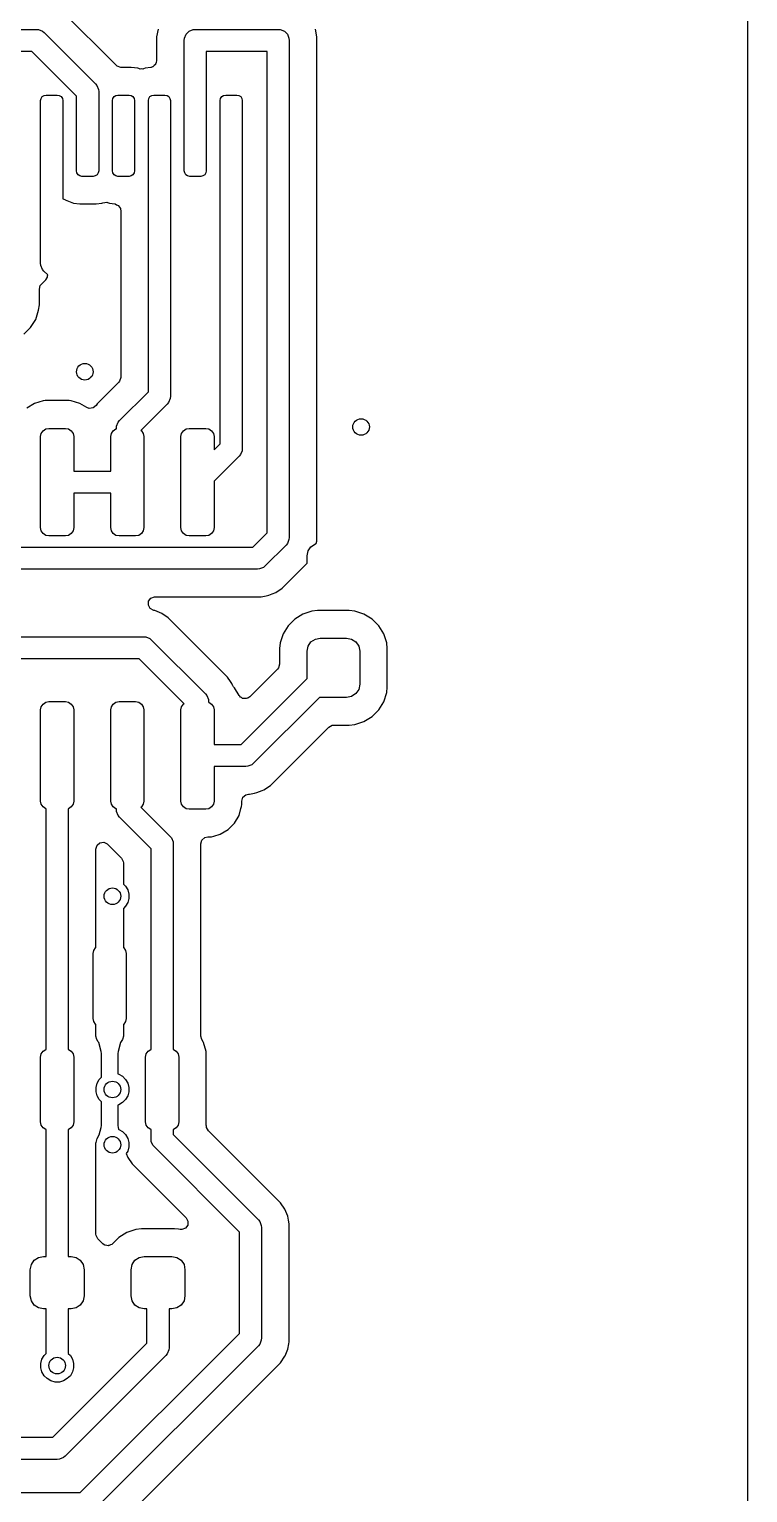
# Model space of a CAD drawing. Extents: x 4.07 to 6.96, y -6.23 to -1.21.
# Drawn here: x 5.728 to 6.24, y -3.299 to -2.256 of the extents above; entities that cross this region are included whole.
import ezdxf

# ---------------------------------------------------------------- set-up
doc = ezdxf.new("R2010")
doc.units = 0
doc.header["$MEASUREMENT"] = 0
doc.layers.add('BLACK', color=7, linetype='CONTINUOUS')

msp = doc.modelspace()

# ---------------------------------------------------------------- linework, layer by layer
at = {"layer": 'BLACK', "linetype": 'CONTINUOUS'}
for p, q in [((6.2401, -1.9505), (6.2401, -3.4857)), ((5.79, -2.2815), (5.7508, -2.2424)), ((5.5709, -2.2559), (5.7332, -2.2559)), ((5.7332, -2.2559), (5.7348, -2.2561)), ((5.7348, -2.2561), (5.7376, -2.2572)), ((5.7376, -2.2572), (5.7388, -2.2582)), ((5.7388, -2.2582), (5.7753, -2.2947)), ((5.8199, -2.2557), (5.8189, -2.2611)), ((5.8189, -2.2611), (5.8189, -2.2782)), ((5.8386, -2.2638), (5.8387, -2.2622)), ((5.8386, -2.3066), (5.8386, -2.2638)), ((5.8387, -2.2622), (5.8399, -2.2594)), ((5.8399, -2.2594), (5.8421, -2.2572)), ((5.8421, -2.2572), (5.8449, -2.2561)), ((5.8449, -2.2561), (5.8465, -2.2559)), ((5.8465, -2.2559), (5.9055, -2.2559)), ((5.9055, -2.2559), (5.907, -2.2561)), ((5.907, -2.2561), (5.9099, -2.2572)), ((5.9099, -2.2572), (5.9121, -2.2594)), ((5.9121, -2.2594), (5.9132, -2.2622)), ((5.9132, -2.2622), (5.9134, -2.2638)), ((5.9134, -2.2638), (5.9134, -2.6181)), ((5.9331, -2.2611), (5.932, -2.2557)), ((5.9331, -2.6208), (5.9331, -2.2611)), ((5.9331, -2.2611), (5.9331, -2.2611)), ((5.73, -2.2717), (5.5741, -2.2717)), ((5.7618, -2.3035), (5.73, -2.2717)), ((5.8976, -2.2717), (5.8543, -2.2717)), ((5.8543, -2.2717), (5.8543, -2.3066)), ((5.8976, -2.6148), (5.8976, -2.2717)), ((5.7908, -2.2822), (5.79, -2.2815)), ((5.7934, -2.283), (5.7908, -2.2822)), ((5.8008, -2.283), (5.7934, -2.283)), ((5.8054, -2.2836), (5.8008, -2.283)), ((5.8008, -2.283), (5.8008, -2.283)), ((5.8008, -2.283), (5.8008, -2.283)), ((5.8008, -2.283), (5.8008, -2.283)), ((5.8062, -2.2839), (5.8054, -2.2836)), ((5.8054, -2.2836), (5.8054, -2.2836)), ((5.8063, -2.2839), (5.8062, -2.2839)), ((5.8072, -2.2842), (5.8063, -2.2839)), ((5.8063, -2.2839), (5.8063, -2.2839)), ((5.8063, -2.2839), (5.8063, -2.2839)), ((5.8081, -2.2841), (5.8072, -2.2842)), ((5.809, -2.2842), (5.8081, -2.2841)), ((5.8095, -2.2841), (5.809, -2.2842)), ((5.8108, -2.2836), (5.8095, -2.2841)), ((5.8148, -2.283), (5.8108, -2.2836)), ((5.8149, -2.283), (5.8148, -2.283)), ((5.816, -2.2827), (5.8149, -2.283)), ((5.8161, -2.2826), (5.816, -2.2827)), ((5.8163, -2.2825), (5.8161, -2.2826)), ((5.8172, -2.2817), (5.8163, -2.2825)), ((5.8181, -2.2809), (5.8172, -2.2817)), ((5.8182, -2.2806), (5.8181, -2.2807)), ((5.8181, -2.2807), (5.8181, -2.2809)), ((5.8185, -2.2794), (5.8182, -2.2806)), ((5.8189, -2.2782), (5.8185, -2.2794)), ((5.7753, -2.2947), (5.7762, -2.2959)), ((5.7362, -2.3066), (5.7365, -2.3051)), ((5.7365, -2.3051), (5.7374, -2.3038)), ((5.7374, -2.3038), (5.7387, -2.303)), ((5.7387, -2.303), (5.7402, -2.3027)), ((5.7402, -2.3027), (5.748, -2.3027)), ((5.748, -2.3027), (5.7495, -2.303)), ((5.7495, -2.303), (5.7508, -2.3038)), ((5.7508, -2.3038), (5.7517, -2.3051)), ((5.7517, -2.3051), (5.752, -2.3066)), ((5.7618, -2.3066), (5.7618, -2.3035)), ((5.7762, -2.2959), (5.7774, -2.2987)), ((5.7774, -2.2987), (5.7776, -2.3002)), ((5.7776, -2.3002), (5.7776, -2.3066)), ((5.7874, -2.3066), (5.7877, -2.3051)), ((5.7877, -2.3051), (5.7886, -2.3038)), ((5.7886, -2.3038), (5.7898, -2.303)), ((5.7898, -2.303), (5.7913, -2.3027)), ((5.7913, -2.3027), (5.7992, -2.3027)), ((5.7992, -2.3027), (5.8007, -2.303)), ((5.8007, -2.303), (5.802, -2.3038)), ((5.802, -2.3038), (5.8028, -2.3051)), ((5.8028, -2.3051), (5.8031, -2.3066)), ((5.813, -2.3066), (5.8133, -2.3051)), ((5.8133, -2.3051), (5.8141, -2.3038)), ((5.8141, -2.3038), (5.8154, -2.303)), ((5.8154, -2.303), (5.8169, -2.3027)), ((5.8169, -2.3027), (5.8248, -2.3027)), ((5.8248, -2.3027), (5.8263, -2.303)), ((5.8263, -2.303), (5.8276, -2.3038)), ((5.8276, -2.3038), (5.8284, -2.3051)), ((5.8284, -2.3051), (5.8287, -2.3066)), ((5.8642, -2.3066), (5.8645, -2.3051)), ((5.8645, -2.3051), (5.8653, -2.3038)), ((5.8653, -2.3038), (5.8666, -2.303)), ((5.8666, -2.303), (5.8681, -2.3027)), ((5.8681, -2.3027), (5.876, -2.3027)), ((5.876, -2.3027), (5.8775, -2.303)), ((5.8775, -2.303), (5.8788, -2.3038)), ((5.8788, -2.3038), (5.8796, -2.3051)), ((5.8796, -2.3051), (5.8799, -2.3066)), ((5.7362, -2.3317), (5.7362, -2.3066)), ((5.752, -2.3066), (5.752, -2.3317)), ((5.7618, -2.3568), (5.7618, -2.3066)), ((5.7776, -2.3066), (5.7776, -2.3568)), ((5.7874, -2.3568), (5.7874, -2.3066)), ((5.8031, -2.3066), (5.8031, -2.3568)), ((5.813, -2.3317), (5.813, -2.3066)), ((5.8287, -2.3066), (5.8287, -2.3317)), ((5.8386, -2.3568), (5.8386, -2.3066)), ((5.8543, -2.3066), (5.8543, -2.3568)), ((5.8642, -2.3317), (5.8642, -2.3066)), ((5.8799, -2.3066), (5.8799, -2.3317)), ((5.7362, -2.4227), (5.7362, -2.3317)), ((5.752, -2.3317), (5.752, -2.3767)), ((5.813, -2.5143), (5.813, -2.3317)), ((5.8287, -2.3317), (5.8287, -2.5175)), ((5.8642, -2.5515), (5.8642, -2.3317)), ((5.8799, -2.3317), (5.8799, -2.5547)), ((5.7621, -2.3583), (5.7618, -2.3568)), ((5.763, -2.3596), (5.7621, -2.3583)), ((5.7773, -2.3583), (5.7764, -2.3596)), ((5.7776, -2.3568), (5.7773, -2.3583)), ((5.7877, -2.3583), (5.7874, -2.3568)), ((5.7886, -2.3596), (5.7877, -2.3583)), ((5.8028, -2.3583), (5.802, -2.3596)), ((5.8031, -2.3568), (5.8028, -2.3583)), ((5.8389, -2.3583), (5.8386, -2.3568)), ((5.8397, -2.3596), (5.8389, -2.3583)), ((5.854, -2.3583), (5.8532, -2.3596)), ((5.8543, -2.3568), (5.854, -2.3583)), ((5.7642, -2.3604), (5.763, -2.3596)), ((5.7657, -2.3607), (5.7642, -2.3604)), ((5.7736, -2.3607), (5.7657, -2.3607)), ((5.7751, -2.3604), (5.7736, -2.3607)), ((5.7764, -2.3596), (5.7751, -2.3604)), ((5.7898, -2.3604), (5.7886, -2.3596)), ((5.7913, -2.3607), (5.7898, -2.3604)), ((5.7992, -2.3607), (5.7913, -2.3607)), ((5.8007, -2.3604), (5.7992, -2.3607)), ((5.802, -2.3596), (5.8007, -2.3604)), ((5.841, -2.3604), (5.8397, -2.3596)), ((5.8425, -2.3607), (5.841, -2.3604)), ((5.8504, -2.3607), (5.8425, -2.3607)), ((5.8519, -2.3604), (5.8504, -2.3607)), ((5.8532, -2.3596), (5.8519, -2.3604)), ((5.752, -2.3767), (5.7535, -2.3773)), ((5.7535, -2.3773), (5.7535, -2.3773)), ((5.7535, -2.3773), (5.7538, -2.3774)), ((5.7538, -2.3774), (5.7538, -2.3774)), ((5.7538, -2.3774), (5.7596, -2.3798)), ((5.7806, -2.3795), (5.7833, -2.3792)), ((5.7833, -2.3792), (5.7834, -2.3792)), ((5.7834, -2.3792), (5.7839, -2.3793)), ((5.7596, -2.3798), (5.7642, -2.3804)), ((5.7642, -2.3804), (5.7752, -2.3804)), ((5.7752, -2.3804), (5.7752, -2.3804)), ((5.7752, -2.3804), (5.7757, -2.3804)), ((5.7757, -2.3804), (5.7798, -2.3798)), ((5.7798, -2.3798), (5.7806, -2.3795)), ((5.7839, -2.3793), (5.7852, -2.3798)), ((5.7852, -2.3798), (5.7892, -2.3804)), ((5.7892, -2.3804), (5.7894, -2.3804)), ((5.7894, -2.3804), (5.7904, -2.381)), ((5.7904, -2.381), (5.7916, -2.3814)), ((5.7916, -2.3814), (5.7916, -2.3816)), ((5.7916, -2.3816), (5.7918, -2.3817)), ((5.7918, -2.3817), (5.7924, -2.3827)), ((5.7924, -2.3827), (5.7931, -2.3837)), ((5.7931, -2.3837), (5.7931, -2.384)), ((5.7931, -2.384), (5.7932, -2.3841)), ((5.7932, -2.3841), (5.7931, -2.3842)), ((5.7931, -2.3842), (5.7933, -2.3852)), ((5.7933, -2.3852), (5.7933, -2.5041)), ((5.7364, -2.4243), (5.7362, -2.4227)), ((5.7375, -2.4271), (5.7364, -2.4243)), ((5.7385, -2.4283), (5.7375, -2.4271)), ((5.7413, -2.431), (5.7385, -2.4283)), ((5.7411, -2.4316), (5.7413, -2.431)), ((5.7353, -2.4411), (5.736, -2.4385)), ((5.7353, -2.4522), (5.7353, -2.4411)), ((5.736, -2.4385), (5.7367, -2.4377)), ((5.7367, -2.4377), (5.7399, -2.4344)), ((5.7399, -2.4344), (5.7411, -2.4326)), ((5.7411, -2.4326), (5.7411, -2.4316)), ((5.7348, -2.4562), (5.7353, -2.4522)), ((5.7291, -2.4684), (5.7327, -2.4627)), ((5.7327, -2.4627), (5.7348, -2.4562)), ((5.7243, -2.4732), (5.7291, -2.4684)), ((5.7933, -2.5041), (5.7925, -2.5067)), ((5.7919, -2.5075), (5.7766, -2.5228)), ((5.7925, -2.5067), (5.7919, -2.5075)), ((5.7925, -2.5348), (5.813, -2.5143)), ((5.7319, -2.5226), (5.7263, -2.5259)), ((5.7381, -2.5208), (5.7319, -2.5226)), ((5.7319, -2.5226), (5.7319, -2.5226)), ((5.7395, -2.5206), (5.7381, -2.5208)), ((5.7381, -2.5208), (5.7381, -2.5208)), ((5.7565, -2.5206), (5.7395, -2.5206)), ((5.7395, -2.5206), (5.7395, -2.5206)), ((5.758, -2.5208), (5.7565, -2.5206)), ((5.7565, -2.5206), (5.7565, -2.5206)), ((5.7642, -2.5226), (5.758, -2.5208)), ((5.758, -2.5208), (5.758, -2.5208)), ((5.7692, -2.5255), (5.7642, -2.5226)), ((5.7642, -2.5226), (5.7642, -2.5226)), ((5.7758, -2.5241), (5.7736, -2.5258)), ((5.7766, -2.5228), (5.7758, -2.5241)), ((5.7766, -2.5228), (5.7766, -2.5228)), ((5.8264, -2.5231), (5.8077, -2.5418)), ((5.8274, -2.5219), (5.8264, -2.5231)), ((5.8286, -2.5191), (5.8274, -2.5219)), ((5.8287, -2.5175), (5.8286, -2.5191)), ((5.7709, -2.5262), (5.7692, -2.5255)), ((5.7736, -2.5258), (5.7709, -2.5262)), ((5.7915, -2.536), (5.7925, -2.5348)), ((5.7362, -2.5463), (5.7367, -2.544)), ((5.7367, -2.544), (5.738, -2.5421)), ((5.738, -2.5421), (5.7399, -2.5408)), ((5.7399, -2.5408), (5.7421, -2.5404)), ((5.7421, -2.5404), (5.7539, -2.5404)), ((5.7539, -2.5404), (5.7562, -2.5408)), ((5.7562, -2.5408), (5.7581, -2.5421)), ((5.7581, -2.5421), (5.7594, -2.544)), ((5.7594, -2.544), (5.7598, -2.5463)), ((5.7862, -2.5463), (5.7867, -2.544)), ((5.7867, -2.544), (5.788, -2.5421)), ((5.788, -2.5421), (5.7899, -2.5408)), ((5.7899, -2.5408), (5.7902, -2.5407)), ((5.7902, -2.5404), (5.7903, -2.5388)), ((5.7902, -2.5407), (5.7902, -2.5404)), ((5.7903, -2.5388), (5.7915, -2.536)), ((5.8077, -2.5418), (5.8081, -2.5421)), ((5.8081, -2.5421), (5.8094, -2.544)), ((5.8094, -2.544), (5.8098, -2.5463)), ((5.8362, -2.5463), (5.8367, -2.544)), ((5.8367, -2.544), (5.838, -2.5421)), ((5.838, -2.5421), (5.8399, -2.5408)), ((5.8399, -2.5408), (5.8421, -2.5404)), ((5.8421, -2.5404), (5.8539, -2.5404)), ((5.8539, -2.5404), (5.8562, -2.5408)), ((5.8562, -2.5408), (5.8581, -2.5421)), ((5.8581, -2.5421), (5.8594, -2.544)), ((5.8594, -2.544), (5.8598, -2.5463)), ((5.7362, -2.6112), (5.7362, -2.5463)), ((5.7598, -2.5463), (5.7598, -2.5709)), ((5.7862, -2.5709), (5.7862, -2.5463)), ((5.8098, -2.5463), (5.8098, -2.6112)), ((5.8362, -2.6112), (5.8362, -2.5463)), ((5.8598, -2.5463), (5.8598, -2.5558)), ((5.8598, -2.5558), (5.8642, -2.5515)), ((5.8798, -2.5563), (5.8786, -2.5591)), ((5.8799, -2.5547), (5.8798, -2.5563)), ((5.8776, -2.5603), (5.8598, -2.5781)), ((5.8786, -2.5591), (5.8776, -2.5603)), ((5.7598, -2.5709), (5.7862, -2.5709)), ((5.7862, -2.5866), (5.7598, -2.5866)), ((5.7598, -2.5866), (5.7598, -2.6112)), ((5.7862, -2.6112), (5.7862, -2.5866)), ((5.8598, -2.5781), (5.8598, -2.6112)), ((5.7367, -2.6135), (5.7362, -2.6112)), ((5.738, -2.6154), (5.7367, -2.6135)), ((5.7399, -2.6167), (5.738, -2.6154)), ((5.7421, -2.6171), (5.7399, -2.6167)), ((5.7539, -2.6171), (5.7421, -2.6171)), ((5.7562, -2.6167), (5.7539, -2.6171)), ((5.7581, -2.6154), (5.7562, -2.6167)), ((5.7594, -2.6135), (5.7581, -2.6154)), ((5.7598, -2.6112), (5.7594, -2.6135)), ((5.7867, -2.6135), (5.7862, -2.6112)), ((5.788, -2.6154), (5.7867, -2.6135)), ((5.7899, -2.6167), (5.788, -2.6154)), ((5.7921, -2.6171), (5.7899, -2.6167)), ((5.8039, -2.6171), (5.7921, -2.6171)), ((5.8062, -2.6167), (5.8039, -2.6171)), ((5.8081, -2.6154), (5.8062, -2.6167)), ((5.8094, -2.6135), (5.8081, -2.6154)), ((5.8098, -2.6112), (5.8094, -2.6135)), ((5.8367, -2.6135), (5.8362, -2.6112)), ((5.838, -2.6154), (5.8367, -2.6135)), ((5.8399, -2.6167), (5.838, -2.6154)), ((5.8421, -2.6171), (5.8399, -2.6167)), ((5.8539, -2.6171), (5.8421, -2.6171)), ((5.8562, -2.6167), (5.8539, -2.6171)), ((5.8581, -2.6154), (5.8562, -2.6167)), ((5.8594, -2.6135), (5.8581, -2.6154)), ((5.8598, -2.6112), (5.8594, -2.6135)), ((5.8874, -2.625), (5.8976, -2.6148)), ((5.9134, -2.6181), (5.9132, -2.6196)), ((5.7171, -2.625), (5.8874, -2.625)), ((5.9111, -2.6237), (5.8963, -2.6385)), ((5.9121, -2.6225), (5.9111, -2.6237)), ((5.9132, -2.6196), (5.9121, -2.6225)), ((5.9262, -2.6314), (5.9269, -2.6278)), ((5.9269, -2.6278), (5.9289, -2.6248)), ((5.9289, -2.6248), (5.932, -2.6228)), ((5.932, -2.6228), (5.9327, -2.6226)), ((5.9327, -2.6226), (5.9331, -2.6208)), ((5.8951, -2.6395), (5.8922, -2.6406)), ((5.8963, -2.6385), (5.8951, -2.6395)), ((5.9083, -2.6543), (5.9262, -2.6364)), ((5.9262, -2.6364), (5.9262, -2.6314)), ((5.8907, -2.6408), (5.7138, -2.6408)), ((5.8922, -2.6406), (5.8907, -2.6408)), ((5.8148, -2.6615), (5.8174, -2.6605)), ((5.8174, -2.6605), (5.8178, -2.6605)), ((5.8178, -2.6605), (5.8934, -2.6605)), ((5.8934, -2.6605), (5.897, -2.6598)), ((5.897, -2.6598), (5.8988, -2.6594)), ((5.8988, -2.6594), (5.9013, -2.6584)), ((5.9013, -2.6584), (5.9038, -2.6574)), ((5.9038, -2.6574), (5.9083, -2.6543)), ((5.9038, -2.6574), (5.9038, -2.6574)), ((5.9038, -2.6574), (5.9038, -2.6574)), ((5.813, -2.6665), (5.8132, -2.6637)), ((5.8144, -2.6689), (5.813, -2.6665)), ((5.8132, -2.6637), (5.8148, -2.6615)), ((5.8168, -2.6702), (5.8144, -2.6689)), ((5.8177, -2.6703), (5.8168, -2.6702)), ((5.8227, -2.6724), (5.8177, -2.6703)), ((5.8177, -2.6703), (5.8177, -2.6703)), ((5.9296, -2.6707), (5.9232, -2.6728)), ((5.9336, -2.6703), (5.9296, -2.6707)), ((5.9562, -2.6703), (5.9336, -2.6703)), ((5.9336, -2.6703), (5.9336, -2.6703)), ((5.9601, -2.6707), (5.9562, -2.6703)), ((5.9666, -2.6728), (5.9601, -2.6707)), ((5.9601, -2.6707), (5.9601, -2.6707)), ((5.8272, -2.6754), (5.8227, -2.6724)), ((5.8695, -2.7177), (5.8272, -2.6754)), ((5.9126, -2.6812), (5.909, -2.6869)), ((5.9174, -2.6764), (5.9126, -2.6812)), ((5.9232, -2.6728), (5.9174, -2.6764)), ((5.9232, -2.6728), (5.9232, -2.6728)), ((5.9724, -2.6764), (5.9666, -2.6728)), ((5.9772, -2.6812), (5.9724, -2.6764)), ((5.9807, -2.6869), (5.9772, -2.6812)), ((5.5984, -2.689), (5.8096, -2.689)), ((5.8096, -2.689), (5.8112, -2.6891)), ((5.8112, -2.6891), (5.814, -2.6903)), ((5.814, -2.6903), (5.8152, -2.6913)), ((5.8152, -2.6913), (5.8536, -2.7297)), ((5.9083, -2.6891), (5.9069, -2.6934)), ((5.909, -2.6869), (5.9083, -2.6891)), ((5.909, -2.6869), (5.909, -2.6869)), ((5.9289, -2.6927), (5.932, -2.6907)), ((5.932, -2.6907), (5.9355, -2.69)), ((5.9355, -2.69), (5.9542, -2.69)), ((5.9542, -2.69), (5.9578, -2.6907)), ((5.9578, -2.6907), (5.9608, -2.6927)), ((5.9829, -2.6934), (5.9807, -2.6869)), ((5.9069, -2.6934), (5.9065, -2.6974)), ((5.9065, -2.6974), (5.9065, -2.7085)), ((5.9069, -2.6934), (5.9069, -2.6934)), ((5.9069, -2.6934), (5.9069, -2.6934)), ((5.9262, -2.6993), (5.9269, -2.6957)), ((5.9262, -2.7187), (5.9262, -2.6993)), ((5.9269, -2.6957), (5.9289, -2.6927)), ((5.9608, -2.6927), (5.9629, -2.6957)), ((5.9629, -2.6957), (5.9636, -2.6993)), ((5.9636, -2.6993), (5.9636, -2.7229)), ((5.9833, -2.6974), (5.9829, -2.6934)), ((5.9833, -2.7249), (5.9833, -2.6974)), ((5.8064, -2.7047), (5.5984, -2.7047)), ((5.8384, -2.7367), (5.8064, -2.7047)), ((5.905, -2.712), (5.8852, -2.7318)), ((5.9057, -2.7111), (5.905, -2.712)), ((5.9065, -2.7085), (5.9057, -2.7111)), ((5.8715, -2.7208), (5.8695, -2.7177)), ((5.8725, -2.7222), (5.8715, -2.7208)), ((5.8715, -2.7208), (5.8715, -2.7208)), ((5.873, -2.7235), (5.8725, -2.7222)), ((5.8725, -2.7222), (5.8725, -2.7222)), ((5.8725, -2.7222), (5.8725, -2.7222)), ((5.8733, -2.7239), (5.873, -2.7235)), ((5.8791, -2.7657), (5.9262, -2.7187)), ((5.9636, -2.7229), (5.9629, -2.7265)), ((5.8536, -2.7297), (5.8546, -2.7309)), ((5.8546, -2.7309), (5.8558, -2.7337)), ((5.8558, -2.7337), (5.8559, -2.7352)), ((5.8734, -2.7242), (5.8733, -2.7239)), ((5.8737, -2.7247), (5.8734, -2.7242)), ((5.8743, -2.7253), (5.8737, -2.7247)), ((5.8776, -2.7309), (5.8743, -2.7253)), ((5.8777, -2.7309), (5.8776, -2.7309)), ((5.8779, -2.7312), (5.8777, -2.7309)), ((5.8781, -2.7314), (5.8779, -2.7312)), ((5.8786, -2.732), (5.8781, -2.7314)), ((5.8794, -2.7324), (5.8786, -2.732)), ((5.8801, -2.7329), (5.8794, -2.7324)), ((5.8806, -2.7329), (5.8801, -2.7329)), ((5.8811, -2.7331), (5.8806, -2.7329)), ((5.8819, -2.733), (5.8811, -2.7331)), ((5.8828, -2.7331), (5.8819, -2.733)), ((5.8833, -2.7328), (5.8828, -2.7331)), ((5.8838, -2.7328), (5.8833, -2.7328)), ((5.8845, -2.7322), (5.8838, -2.7328)), ((5.8852, -2.7318), (5.8845, -2.7322)), ((5.935, -2.7322), (5.8879, -2.7792)), ((5.9355, -2.7323), (5.935, -2.7322)), ((5.9542, -2.7323), (5.9355, -2.7323)), ((5.9578, -2.7316), (5.9542, -2.7323)), ((5.9608, -2.7295), (5.9578, -2.7316)), ((5.9629, -2.7265), (5.9608, -2.7295)), ((5.9807, -2.7353), (5.9829, -2.7288)), ((5.9829, -2.7288), (5.9833, -2.7249)), ((5.7362, -2.7411), (5.7367, -2.7389)), ((5.7362, -2.8061), (5.7362, -2.7411)), ((5.7367, -2.7389), (5.738, -2.737)), ((5.738, -2.737), (5.7399, -2.7357)), ((5.7399, -2.7357), (5.7421, -2.7352)), ((5.7421, -2.7352), (5.7539, -2.7352)), ((5.7539, -2.7352), (5.7562, -2.7357)), ((5.7562, -2.7357), (5.7581, -2.737)), ((5.7581, -2.737), (5.7594, -2.7389)), ((5.7594, -2.7389), (5.7598, -2.7411)), ((5.7598, -2.7411), (5.7598, -2.8061)), ((5.7862, -2.7411), (5.7867, -2.7389)), ((5.7862, -2.8061), (5.7862, -2.7411)), ((5.7867, -2.7389), (5.788, -2.737)), ((5.788, -2.737), (5.7899, -2.7357)), ((5.7899, -2.7357), (5.7921, -2.7352)), ((5.7921, -2.7352), (5.8039, -2.7352)), ((5.8039, -2.7352), (5.8062, -2.7357)), ((5.8062, -2.7357), (5.8081, -2.737)), ((5.8081, -2.737), (5.8094, -2.7389)), ((5.8094, -2.7389), (5.8098, -2.7411)), ((5.8098, -2.7411), (5.8098, -2.8061)), ((5.8362, -2.7411), (5.8367, -2.7389)), ((5.8362, -2.8061), (5.8362, -2.7411)), ((5.8367, -2.7389), (5.838, -2.737)), ((5.838, -2.737), (5.8384, -2.7367)), ((5.8559, -2.7352), (5.8559, -2.7356)), ((5.8559, -2.7356), (5.8562, -2.7357)), ((5.8562, -2.7357), (5.8581, -2.737)), ((5.8581, -2.737), (5.8594, -2.7389)), ((5.8594, -2.7389), (5.8598, -2.7411)), ((5.8598, -2.7411), (5.8598, -2.7657)), ((5.9724, -2.7459), (5.9772, -2.7411)), ((5.9772, -2.7411), (5.9807, -2.7353)), ((5.9, -2.795), (5.9416, -2.7534)), ((5.9416, -2.7534), (5.944, -2.7521)), ((5.944, -2.7521), (5.945, -2.752)), ((5.945, -2.752), (5.9562, -2.752)), ((5.9562, -2.752), (5.9601, -2.7516)), ((5.9562, -2.752), (5.9562, -2.752)), ((5.9601, -2.7516), (5.9666, -2.7494)), ((5.9666, -2.7494), (5.9724, -2.7459)), ((5.8598, -2.7657), (5.8791, -2.7657)), ((5.8824, -2.7815), (5.8598, -2.7815)), ((5.8598, -2.7815), (5.8598, -2.8061)), ((5.8839, -2.7813), (5.8824, -2.7815)), ((5.8868, -2.7802), (5.8839, -2.7813)), ((5.8879, -2.7792), (5.8868, -2.7802)), ((5.8954, -2.7981), (5.9, -2.795)), ((5.7367, -2.8084), (5.7362, -2.8061)), ((5.7598, -2.8061), (5.7594, -2.8084)), ((5.7867, -2.8084), (5.7862, -2.8061)), ((5.8098, -2.8061), (5.8094, -2.8084)), ((5.8367, -2.8084), (5.8362, -2.8061)), ((5.8598, -2.8061), (5.8594, -2.8084)), ((5.8795, -2.8061), (5.8803, -2.8034)), ((5.8795, -2.8087), (5.8795, -2.8061)), ((5.8803, -2.8034), (5.8824, -2.8016)), ((5.8824, -2.8016), (5.8844, -2.8012)), ((5.8844, -2.8012), (5.8851, -2.8012)), ((5.8851, -2.8012), (5.8887, -2.8005)), ((5.8887, -2.8005), (5.8904, -2.8001)), ((5.8904, -2.8001), (5.894, -2.7987)), ((5.894, -2.7987), (5.8954, -2.7981)), ((5.8954, -2.7981), (5.8954, -2.7981)), ((5.8954, -2.7981), (5.8954, -2.7981)), ((5.738, -2.8103), (5.7367, -2.8084)), ((5.7399, -2.8116), (5.738, -2.8103)), ((5.7402, -2.8116), (5.7399, -2.8116)), ((5.7402, -2.9832), (5.7402, -2.8116)), ((5.7562, -2.8116), (5.7559, -2.8116)), ((5.7559, -2.8116), (5.7559, -2.9832)), ((5.7581, -2.8103), (5.7562, -2.8116)), ((5.7594, -2.8084), (5.7581, -2.8103)), ((5.788, -2.8103), (5.7867, -2.8084)), ((5.7899, -2.8116), (5.788, -2.8103)), ((5.7902, -2.8116), (5.7899, -2.8116)), ((5.7902, -2.812), (5.7902, -2.8116)), ((5.7903, -2.8135), (5.7902, -2.812)), ((5.7915, -2.8164), (5.7903, -2.8135)), ((5.7925, -2.8176), (5.7915, -2.8164)), ((5.8081, -2.8103), (5.8077, -2.8105)), ((5.8077, -2.8105), (5.8284, -2.8312)), ((5.8094, -2.8084), (5.8081, -2.8103)), ((5.838, -2.8103), (5.8367, -2.8084)), ((5.8399, -2.8116), (5.838, -2.8103)), ((5.8421, -2.812), (5.8399, -2.8116)), ((5.8539, -2.812), (5.8421, -2.812)), ((5.8562, -2.8116), (5.8539, -2.812)), ((5.8581, -2.8103), (5.8562, -2.8116)), ((5.8594, -2.8084), (5.8581, -2.8103)), ((5.8743, -2.8219), (5.8776, -2.8164)), ((5.8776, -2.8164), (5.879, -2.8115)), ((5.879, -2.8115), (5.8794, -2.8101)), ((5.8794, -2.8101), (5.8795, -2.8087)), ((5.8794, -2.8101), (5.8794, -2.8101)), ((5.8795, -2.8087), (5.8795, -2.8087)), ((5.815, -2.8401), (5.7925, -2.8176)), ((5.8642, -2.8298), (5.8698, -2.8265)), ((5.8698, -2.8265), (5.8743, -2.8219)), ((5.7756, -2.8404), (5.7764, -2.8377)), ((5.7764, -2.8377), (5.7785, -2.8359)), ((5.7785, -2.8359), (5.7812, -2.8355)), ((5.7812, -2.8355), (5.7837, -2.8367)), ((5.7837, -2.8367), (5.7839, -2.8369)), ((5.7839, -2.8369), (5.7938, -2.8468)), ((5.8284, -2.8312), (5.8294, -2.8324)), ((5.8294, -2.8324), (5.8306, -2.8353)), ((5.8306, -2.8353), (5.8307, -2.8368)), ((5.8307, -2.8368), (5.8307, -2.9832)), ((5.8504, -2.8366), (5.8512, -2.834)), ((5.8504, -2.9737), (5.8504, -2.8366)), ((5.8512, -2.834), (5.8533, -2.8322)), ((5.8533, -2.8322), (5.8553, -2.8317)), ((5.8553, -2.8317), (5.8565, -2.8317)), ((5.8565, -2.8317), (5.858, -2.8316)), ((5.8565, -2.8317), (5.8565, -2.8317)), ((5.858, -2.8316), (5.8596, -2.8311)), ((5.858, -2.8316), (5.858, -2.8316)), ((5.858, -2.8316), (5.858, -2.8316)), ((5.8596, -2.8311), (5.8642, -2.8298)), ((5.7756, -2.9105), (5.7756, -2.8404)), ((5.7938, -2.8468), (5.7951, -2.8492)), ((5.815, -2.9832), (5.815, -2.8401)), ((5.7951, -2.8492), (5.7953, -2.8503)), ((5.7953, -2.8503), (5.7953, -2.8653)), ((5.7953, -2.8653), (5.7968, -2.8668)), ((5.7968, -2.8668), (5.7983, -2.8695)), ((5.7983, -2.8695), (5.7991, -2.8725)), ((5.7983, -2.8785), (5.7968, -2.8812)), ((5.7991, -2.8756), (5.7983, -2.8785)), ((5.7991, -2.8725), (5.7991, -2.8756)), ((5.7968, -2.8812), (5.7953, -2.8827)), ((5.7953, -2.8827), (5.7953, -2.9105)), ((5.7741, -2.9126), (5.7754, -2.9107)), ((5.7754, -2.9107), (5.7756, -2.9105)), ((5.7953, -2.9105), (5.7955, -2.9107)), ((5.7955, -2.9107), (5.7968, -2.9126)), ((5.7736, -2.9149), (5.7741, -2.9126)), ((5.7736, -2.9611), (5.7736, -2.9149)), ((5.7968, -2.9126), (5.7972, -2.9149)), ((5.7972, -2.9149), (5.7972, -2.9611)), ((5.7741, -2.9634), (5.7736, -2.9611)), ((5.7754, -2.9653), (5.7741, -2.9634)), ((5.7968, -2.9634), (5.7955, -2.9653)), ((5.7972, -2.9611), (5.7968, -2.9634)), ((5.7756, -2.9655), (5.7754, -2.9653)), ((5.7756, -2.9737), (5.7756, -2.9655)), ((5.7763, -2.9762), (5.7756, -2.9737)), ((5.7953, -2.9737), (5.7946, -2.9762)), ((5.7955, -2.9653), (5.7953, -2.9655)), ((5.7953, -2.9655), (5.7953, -2.9737)), ((5.8511, -2.9762), (5.8504, -2.9737)), ((5.738, -2.9845), (5.7399, -2.9832)), ((5.7399, -2.9832), (5.7402, -2.9832)), ((5.7559, -2.9832), (5.7562, -2.9832)), ((5.7562, -2.9832), (5.7581, -2.9845)), ((5.7773, -2.9778), (5.7763, -2.9762)), ((5.7776, -2.9784), (5.7773, -2.9778)), ((5.7794, -2.9846), (5.7776, -2.9784)), ((5.7776, -2.9784), (5.7776, -2.9784)), ((5.7932, -2.9784), (5.7914, -2.9846)), ((5.7946, -2.9762), (5.7932, -2.9784)), ((5.7932, -2.9784), (5.7932, -2.9784)), ((5.8128, -2.9845), (5.8147, -2.9832)), ((5.8147, -2.9832), (5.815, -2.9832)), ((5.8307, -2.9832), (5.831, -2.9832)), ((5.831, -2.9832), (5.8329, -2.9845)), ((5.8521, -2.9778), (5.8511, -2.9762)), ((5.8524, -2.9784), (5.8521, -2.9778)), ((5.8542, -2.9846), (5.8524, -2.9784)), ((5.8524, -2.9784), (5.8524, -2.9784)), ((5.7362, -2.9887), (5.7367, -2.9864)), ((5.7362, -3.0349), (5.7362, -2.9887)), ((5.7367, -2.9864), (5.738, -2.9845)), ((5.7581, -2.9845), (5.7594, -2.9864)), ((5.7594, -2.9864), (5.7598, -2.9887)), ((5.7598, -2.9887), (5.7598, -3.0349)), ((5.7795, -2.9861), (5.7794, -2.9846)), ((5.7794, -2.9846), (5.7794, -2.9846)), ((5.7795, -3.0031), (5.7795, -2.9861)), ((5.7914, -2.9846), (5.7913, -2.9861)), ((5.7913, -2.9861), (5.7913, -3.0007)), ((5.7914, -2.9846), (5.7914, -2.9846)), ((5.811, -2.9887), (5.8115, -2.9864)), ((5.811, -3.0349), (5.811, -2.9887)), ((5.8115, -2.9864), (5.8128, -2.9845)), ((5.8329, -2.9845), (5.8342, -2.9864)), ((5.8342, -2.9864), (5.8346, -2.9887)), ((5.8346, -2.9887), (5.8346, -3.0349)), ((5.8542, -2.9847), (5.8542, -2.9846)), ((5.8542, -2.9846), (5.8542, -2.9846)), ((5.8543, -2.9861), (5.8542, -2.9847)), ((5.8543, -3.0375), (5.8543, -2.9861)), ((5.8543, -2.9861), (5.8543, -2.9861)), ((5.7765, -3.0073), (5.778, -3.0046)), ((5.778, -3.0046), (5.7795, -3.0031)), ((5.7913, -3.0007), (5.7919, -3.0009)), ((5.7919, -3.0009), (5.7946, -3.0024)), ((5.7946, -3.0024), (5.7968, -3.0046)), ((5.7968, -3.0046), (5.7983, -3.0073)), ((5.7757, -3.0103), (5.7765, -3.0073)), ((5.7757, -3.0134), (5.7757, -3.0103)), ((5.7765, -3.0163), (5.7757, -3.0134)), ((5.7983, -3.0073), (5.7991, -3.0103)), ((5.7991, -3.0134), (5.7983, -3.0163)), ((5.7991, -3.0103), (5.7991, -3.0134)), ((5.778, -3.019), (5.7765, -3.0163)), ((5.7795, -3.0205), (5.778, -3.019)), ((5.7795, -3.0375), (5.7795, -3.0205)), ((5.7919, -3.0227), (5.7913, -3.0229)), ((5.7913, -3.0229), (5.7913, -3.0375)), ((5.7946, -3.0212), (5.7919, -3.0227)), ((5.7968, -3.019), (5.7946, -3.0212)), ((5.7983, -3.0163), (5.7968, -3.019)), ((5.7367, -3.0372), (5.7362, -3.0349)), ((5.7598, -3.0349), (5.7594, -3.0372)), ((5.8115, -3.0372), (5.811, -3.0349)), ((5.8346, -3.0349), (5.8342, -3.0372)), ((5.738, -3.0391), (5.7367, -3.0372)), ((5.7399, -3.0404), (5.738, -3.0391)), ((5.7402, -3.0405), (5.7399, -3.0404)), ((5.7402, -3.1309), (5.7402, -3.0405)), ((5.7562, -3.0404), (5.7559, -3.0405)), ((5.7559, -3.0405), (5.7559, -3.1309)), ((5.7581, -3.0391), (5.7562, -3.0404)), ((5.7594, -3.0372), (5.7581, -3.0391)), ((5.7757, -3.0496), (5.7765, -3.0467)), ((5.7765, -3.0467), (5.7779, -3.0442)), ((5.7779, -3.0442), (5.7794, -3.039)), ((5.7794, -3.039), (5.7795, -3.0375)), ((5.7913, -3.0375), (5.7914, -3.039)), ((5.7914, -3.039), (5.7914, -3.039)), ((5.7914, -3.039), (5.7918, -3.0402)), ((5.7918, -3.0402), (5.7919, -3.0403)), ((5.7919, -3.0403), (5.7946, -3.0418)), ((5.7946, -3.0418), (5.7968, -3.044)), ((5.7968, -3.044), (5.7983, -3.0467)), ((5.7983, -3.0467), (5.7991, -3.0496)), ((5.8128, -3.0391), (5.8115, -3.0372)), ((5.8147, -3.0404), (5.8128, -3.0391)), ((5.815, -3.0405), (5.8147, -3.0404)), ((5.815, -3.0472), (5.815, -3.0405)), ((5.831, -3.0404), (5.8307, -3.0405)), ((5.8307, -3.0405), (5.8307, -3.044)), ((5.8307, -3.044), (5.8914, -3.1047)), ((5.8329, -3.0391), (5.831, -3.0404)), ((5.8342, -3.0372), (5.8329, -3.0391)), ((5.8543, -3.0375), (5.8543, -3.0375)), ((5.8543, -3.0375), (5.8543, -3.0375)), ((5.8543, -3.0376), (5.8543, -3.0375)), ((5.8545, -3.0388), (5.8544, -3.0376)), ((5.8544, -3.0376), (5.8543, -3.0376)), ((5.8558, -3.0412), (5.8545, -3.0388)), ((5.9072, -3.0927), (5.8558, -3.0412)), ((5.7756, -3.0499), (5.7757, -3.0496)), ((5.7756, -3.1149), (5.7756, -3.0499)), ((5.7757, -3.0496), (5.7757, -3.0496)), ((5.7983, -3.0557), (5.7972, -3.0575)), ((5.7991, -3.0527), (5.7983, -3.0557)), ((5.7991, -3.0496), (5.7991, -3.0527)), ((5.8151, -3.0488), (5.815, -3.0472)), ((5.8163, -3.0516), (5.8151, -3.0488)), ((5.8173, -3.0528), (5.8163, -3.0516)), ((5.878, -3.1135), (5.8173, -3.0528)), ((5.7972, -3.0575), (5.7984, -3.0603)), ((5.7984, -3.0603), (5.8014, -3.0648)), ((5.8014, -3.0648), (5.8014, -3.0648)), ((5.8014, -3.0648), (5.8399, -3.1033)), ((5.9103, -3.0972), (5.9072, -3.0927)), ((5.9072, -3.0927), (5.9072, -3.0927)), ((5.9072, -3.0927), (5.9072, -3.0927)), ((5.9123, -3.1022), (5.9103, -3.0972)), ((5.8411, -3.1085), (5.8394, -3.1107)), ((5.8399, -3.1033), (5.8412, -3.1058)), ((5.8412, -3.1058), (5.8411, -3.1085)), ((5.8914, -3.1047), (5.8924, -3.1059)), ((5.8924, -3.1059), (5.8935, -3.1087)), ((5.8935, -3.1087), (5.8937, -3.1102)), ((5.9129, -3.105), (5.9123, -3.1022)), ((5.9134, -3.1075), (5.9129, -3.105)), ((5.9129, -3.105), (5.9129, -3.105)), ((5.9134, -3.1917), (5.9134, -3.1075)), ((5.7757, -3.1159), (5.7756, -3.1149)), ((5.777, -3.1183), (5.7757, -3.1159)), ((5.7805, -3.1218), (5.777, -3.1183)), ((5.7919, -3.1173), (5.7874, -3.1218)), ((5.7977, -3.1137), (5.7919, -3.1173)), ((5.8041, -3.1116), (5.7977, -3.1137)), ((5.7977, -3.1137), (5.7977, -3.1137)), ((5.8081, -3.1112), (5.8041, -3.1116)), ((5.8317, -3.1112), (5.8081, -3.1112)), ((5.8081, -3.1112), (5.8081, -3.1112)), ((5.8345, -3.1115), (5.8317, -3.1112)), ((5.8356, -3.1116), (5.8345, -3.1115)), ((5.8359, -3.1116), (5.8356, -3.1116)), ((5.8368, -3.1117), (5.8359, -3.1116)), ((5.8359, -3.1116), (5.8359, -3.1116)), ((5.8394, -3.1107), (5.8368, -3.1117)), ((5.878, -3.1857), (5.878, -3.1135)), ((5.8937, -3.1102), (5.8937, -3.189)), ((5.7816, -3.1226), (5.7805, -3.1218)), ((5.7819, -3.1227), (5.7816, -3.1226)), ((5.7823, -3.1229), (5.7819, -3.1227)), ((5.7833, -3.123), (5.7823, -3.1229)), ((5.7843, -3.1232), (5.7833, -3.123)), ((5.7846, -3.1231), (5.7843, -3.1232)), ((5.785, -3.1231), (5.7846, -3.1231)), ((5.7859, -3.1226), (5.785, -3.1231)), ((5.7869, -3.1223), (5.7859, -3.1226)), ((5.7871, -3.122), (5.7869, -3.1223)), ((5.7874, -3.1218), (5.7871, -3.122)), ((5.7288, -3.1403), (5.7296, -3.1367)), ((5.7288, -3.159), (5.7288, -3.1403)), ((5.7296, -3.1367), (5.7316, -3.1336)), ((5.7316, -3.1336), (5.7346, -3.1316)), ((5.7346, -3.1316), (5.7382, -3.1309)), ((5.7382, -3.1309), (5.7402, -3.1309)), ((5.7559, -3.1309), (5.7579, -3.1309)), ((5.7579, -3.1309), (5.7615, -3.1316)), ((5.7615, -3.1316), (5.7645, -3.1336)), ((5.7645, -3.1336), (5.7665, -3.1367)), ((5.7665, -3.1367), (5.7672, -3.1403)), ((5.7672, -3.1403), (5.7672, -3.159)), ((5.8007, -3.1403), (5.8014, -3.1367)), ((5.8007, -3.159), (5.8007, -3.1403)), ((5.8014, -3.1367), (5.8034, -3.1336)), ((5.8034, -3.1336), (5.8065, -3.1316)), ((5.8065, -3.1316), (5.81, -3.1309)), ((5.81, -3.1309), (5.8297, -3.1309)), ((5.8297, -3.1309), (5.8333, -3.1316)), ((5.8333, -3.1316), (5.8363, -3.1336)), ((5.8363, -3.1336), (5.8384, -3.1367)), ((5.8384, -3.1367), (5.8391, -3.1403)), ((5.8391, -3.1403), (5.8391, -3.159)), ((5.7296, -3.1625), (5.7288, -3.159)), ((5.7672, -3.159), (5.7665, -3.1625)), ((5.8014, -3.1625), (5.8007, -3.159)), ((5.8391, -3.159), (5.8384, -3.1625)), ((5.7316, -3.1656), (5.7296, -3.1625)), ((5.7346, -3.1676), (5.7316, -3.1656)), ((5.7382, -3.1683), (5.7346, -3.1676)), ((5.7402, -3.1683), (5.7382, -3.1683)), ((5.7402, -3.2), (5.7402, -3.1683)), ((5.7579, -3.1683), (5.7559, -3.1683)), ((5.7559, -3.1683), (5.7559, -3.2)), ((5.7615, -3.1676), (5.7579, -3.1683)), ((5.7645, -3.1656), (5.7615, -3.1676)), ((5.7665, -3.1625), (5.7645, -3.1656)), ((5.8034, -3.1656), (5.8014, -3.1625)), ((5.8065, -3.1676), (5.8034, -3.1656)), ((5.81, -3.1683), (5.8065, -3.1676)), ((5.812, -3.1683), (5.81, -3.1683)), ((5.812, -3.1926), (5.812, -3.1683)), ((5.8297, -3.1683), (5.8278, -3.1683)), ((5.8278, -3.1683), (5.8278, -3.1959)), ((5.8333, -3.1676), (5.8297, -3.1683)), ((5.8363, -3.1656), (5.8333, -3.1676)), ((5.8384, -3.1625), (5.8363, -3.1656)), ((5.7448, -3.2598), (5.812, -3.1926)), ((5.7645, -3.2992), (5.878, -3.1857)), ((5.8935, -3.1905), (5.8924, -3.1934)), ((5.8937, -3.189), (5.8935, -3.1905)), ((5.9131, -3.1932), (5.9134, -3.1917)), ((5.7371, -3.2041), (5.7387, -3.2015)), ((5.7387, -3.2015), (5.7402, -3.2)), ((5.8254, -3.2014), (5.7536, -3.2733)), ((5.7559, -3.2), (5.7574, -3.2015)), ((5.7574, -3.2015), (5.7589, -3.2041)), ((5.8914, -3.1945), (5.7733, -3.3127)), ((5.8264, -3.2002), (5.8254, -3.2014)), ((5.8276, -3.1974), (5.8264, -3.2002)), ((5.8278, -3.1959), (5.8276, -3.1974)), ((5.8924, -3.1934), (5.8914, -3.1945)), ((5.9072, -3.2066), (5.9103, -3.202)), ((5.9103, -3.202), (5.9104, -3.2018)), ((5.9104, -3.2018), (5.9123, -3.197)), ((5.9123, -3.197), (5.9131, -3.1932)), ((5.9123, -3.197), (5.9123, -3.197)), ((5.7363, -3.2071), (5.7371, -3.2041)), ((5.7363, -3.2102), (5.7363, -3.2071)), ((5.7371, -3.2132), (5.7363, -3.2102)), ((5.7387, -3.2159), (5.7371, -3.2132)), ((5.7589, -3.2132), (5.7574, -3.2159)), ((5.7589, -3.2041), (5.7597, -3.2071)), ((5.7597, -3.2102), (5.7589, -3.2132)), ((5.7597, -3.2071), (5.7597, -3.2102)), ((5.7853, -3.3285), (5.9072, -3.2066)), ((5.7408, -3.218), (5.7387, -3.2159)), ((5.7435, -3.2196), (5.7408, -3.218)), ((5.7465, -3.2204), (5.7435, -3.2196)), ((5.7496, -3.2204), (5.7465, -3.2204)), ((5.7526, -3.2196), (5.7496, -3.2204)), ((5.7552, -3.218), (5.7526, -3.2196)), ((5.7574, -3.2159), (5.7552, -3.218)), ((5.6977, -3.2598), (5.7448, -3.2598)), ((5.748, -3.2756), (5.6977, -3.2756)), ((5.7496, -3.2754), (5.748, -3.2756)), ((5.7524, -3.2743), (5.7496, -3.2754)), ((5.7536, -3.2733), (5.7524, -3.2743)), ((5.6386, -3.2992), (5.7645, -3.2992))]:
    msp.add_line(p, q, dxfattribs=at)
at = {"layer": 'BLACK'}
for centre in [(5.7677, -2.5), (5.9646, -2.5394), (5.7874, -2.874), (5.7874, -3.0118), (5.7874, -3.0512), (5.748, -3.2087)]:
    msp.add_circle(centre, 0.00591, dxfattribs=at)
at = {"layer": 'WHITE'}
for centre in [(5.7677, -2.5), (5.9646, -2.5394), (5.7874, -2.874), (5.7874, -3.0118), (5.7874, -3.0512), (5.748, -3.2087)]:
    msp.add_circle(centre, 0.00591, dxfattribs=at)

doc.saveas('drawing.dxf')
